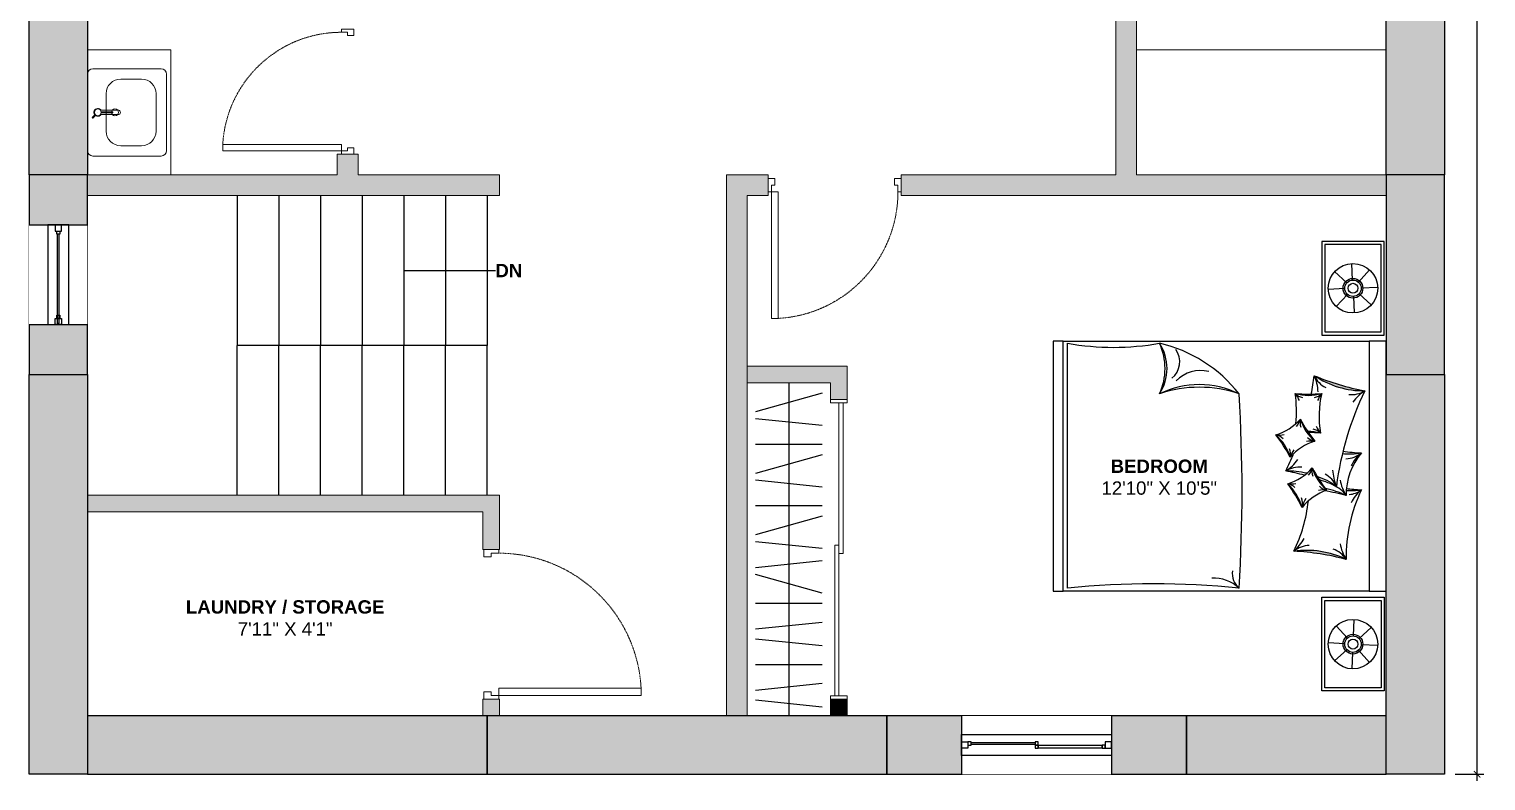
# Model space of a CAD drawing. Header units: inches. Extents: x 0 to 2968, y 0 to 1757.
# Drawn here: x 2618 to 2967.9, y 662.6 to 843.2 of the extents above; entities that cross this region are included whole.
import ezdxf

# ---------------------------------------------------------------- set-up
doc = ezdxf.new("R2010")
doc.units = ezdxf.units.IN
doc.set_wipeout_variables(frame=1)
doc.header["$PDMODE"] = 35
doc.linetypes.add('DASHED', pattern=[0.75, 0.5, -0.25])
for name, color, linetype, lineweight in [('A-DOOR', 6, 'Continuous', 13), ('I-CONST-WALL', 4, 'Continuous', 9), ('I-FURN-FIXTURE', 8, 'Continuous', 5)]:
    doc.layers.add(name, color=color, linetype=linetype, lineweight=lineweight)
for name, color, linetype in [('A-WALL-EXTR', 2, 'Continuous'), ('I-FURN', 8, 'Continuous'), ('I-FURN-DIMS', 7, 'Continuous'), ('I-FURN-ROOMNAME', 7, 'Continuous'), ('I-WINDOW', 4, 'Continuous')]:
    doc.layers.add(name, color=color, linetype=linetype)
doc.styles.add('ANNO BODY TEXT', font='arial.ttf', dxfattribs={"height": 0.05})
doc.styles.add('ANNO TITLE TEXT', font='arialbd.ttf', dxfattribs={"height": 0.05})
doc.dimstyles.new('Anno DIM', dxfattribs={"dimscale": 0, "dimtxt": 0.05, "dimasz": 0.025, "dimexe": 0.025, "dimexo": 0.04, "dimgap": 0, "dimtad": 0, "dimdec": 0, "dimrnd": 0.5, "dimlunit": 4, "dimtxsty": 'ANNO BODY TEXT', "dimblk": 'ARCHTICK', "dimcen": 0, "dimdle": 0.025, "dimadec": 0, "dimazin": 0, "dimtfac": 0.04, "dimtdec": 0, "dimtmove": 1, "dimatfit": 3, "dimfxl": 0.25, "dimarcsym": 0})

# ---------------------------------------------------------------- blocks, each defined once
blk = doc.blocks.new('BATHROOM SINK')
at = {"color": 0, "linetype": 'ByBlock', "transparency": 33554687}
for p, q in [((-10.5, 1.188000000000002), (-10.5, -15.188)), ((-9.188000000000002, 2.5), (9.187999999999999, 2.5)), ((0, 0), (0, 0)), ((1.377425193973068, 1.224315794328902), (0.6491107313549946, 0.4960013319569896)), ((10.5, 1.188000000000002), (10.5, -15.188)), ((-4.5, -1.999999999999996), (4.499999999999996, -1.999999999999996)), ((-8, -5.499999999999996), (-8, -10.5)), ((7.999999999999996, -5.499999999999996), (7.999999999999996, -10.5)), ((-9.188000000000002, -16.5), (9.187999999999999, -16.5)), ((-4.5, -14), (4.499999999999996, -14))]:
    blk.add_line(p, q, dxfattribs=at)
for points in [[(1.377425193897793, 1.224315794404383, 0.4127358078052805), (1.377425193900127, 1.252154644102054), (1.252150370575237, 1.377429467477441, 0.4138725406626072), (1.224311520800224, 1.377429467502061), (0.4959964868717179, 0.649114433573942)], [(-0.4921259841999017, -0.6520537389958747), (-0.4921259842000758, -5.060481850400027, 0.1944234618980334), (-0.4060684357321946, -5.260703513325455, 0.3801892542907976), (0.4086471170640955, -5.257969717739313, 0.1917752886330482), (0.4921259843001664, -5.060481850399997), (0.4921259842999461, -0.6520622865000121)], [(-0.09842519679978068, -0.8109713580011544), (-0.09842519679978068, -3.573342947323263, 0.4142430956138347), (-0.0787401574998512, -3.593029971600004), (0.0787401574998512, -3.593029971600004, 0.414213562373095), (0.09842519689984996, -3.573344932200001), (0.0984251968998251, -0.8109713579889899)]]:
    blk.add_lwpolyline(points, format="xyb", dxfattribs=at)
for centre, radius in [((0, 0), 0.8169223114001158), ((0, -4.124999999999996), 0.843)]:
    blk.add_circle(centre, radius, dxfattribs=at)
for centre, radius, start, end in [((-9.188000000000002, 1.188000000000002), 1.311996, 90, 180), ((0, 0), 0.9448818898000001, 51.57977740167026, 238.6118335406781), ((0, 0), 0.9448818898000001, 301.388166466433, 38.42059151520892), ((9.187999999999999, 1.188000000000002), 1.312, 0, 90), ((-4.5, -5.499999999999996), 3.5, 90, 180), ((4.499999999999996, -5.499999999999996), 3.5, 0, 90), ((-4.5, -10.5), 3.5, 180, 270), ((4.499999999999996, -10.5), 3.5, 270, 0), ((-9.188000000000002, -15.188), 1.312, 180, 270), ((9.187999999999999, -15.188), 1.312001, 270, 0)]:
    blk.add_arc(centre, radius, start, end, dxfattribs=at)
blk = doc.blocks.new("8' Panel")
at = {"transparency": 33554559}
h = blk.add_hatch(color=0, dxfattribs=at)
h.dxf.hatch_style = 1
h.paths.add_polyline_path([(0, 14), (96, 14), (96, 0), (0, 0)])
at = {"color": 0}
blk.add_lwpolyline([(0, 14), (96, 14), (96, 0), (0, 0)], close=True, dxfattribs=at)
blk = doc.blocks.new("6' Panel")
at = {"transparency": 33554559}
h = blk.add_hatch(color=0, dxfattribs=at)
h.dxf.hatch_style = 1
h.paths.add_polyline_path([(0, 14), (72, 14), (72, 0), (0, 0)])
at = {"color": 0}
blk.add_lwpolyline([(0, 14), (72, 14), (72, 0), (0, 0)], close=True, dxfattribs=at)
blk = doc.blocks.new("4' panel")
at = {"transparency": 33554559}
h = blk.add_hatch(color=0, dxfattribs=at)
h.dxf.hatch_style = 1
h.paths.add_polyline_path([(0, 14), (48, 14), (48, 0), (0, 0)])
at = {"color": 0}
blk.add_lwpolyline([(0, 14), (48, 14), (48, 0), (0, 0)], close=True, dxfattribs=at)
blk = doc.blocks.new("2' WINDOW")
at = {"color": 9}
blk.add_wipeout([(0, 14), (24, 14), (24, 1.1368683772161603e-13), (0, 1.1368683772161603e-13)], dxfattribs=at)
at = {"color": 0, "linetype": 'ByBlock'}
for points in [[(0, 14), (0, 2.273736754432321e-13)], [(24, 14), (24, 2.273736754432321e-13)]]:
    blk.add_lwpolyline(points, dxfattribs=at)
for points in [[(0, 9.500000000000227), (24, 9.500000000000227), (24, 4.500000000000227), (0, 4.500000000000227)], [(0, 7.750000000000227), (1.5, 7.750000000000227), (1.5, 6.250000000000227), (0, 6.250000000000227)], [(1.5, 6.625000000000227), (2.25, 6.625000000000227), (2.25, 7.375000000000227), (1.5, 7.375000000000227)], [(2.25, 7.250000000000227), (23.625, 7.250000000000227), (23.625, 6.750000000000227), (2.25, 6.750000000000227)], [(21.75, 6.625000000000227), (22.5, 6.625000000000227), (22.5, 7.375000000000227), (21.75, 7.375000000000227)], [(24, 7.750000000000227), (22.5, 7.750000000000227), (22.5, 6.250000000000227), (24, 6.250000000000227)]]:
    blk.add_lwpolyline(points, close=True, dxfattribs=at)
blk = doc.blocks.new('*U36')
at = {"color": 0}
for points in [[(0, 4), (1.599999999999999, 4), (1.599999999999999, 2.400000000000001), (0.7999999999999994, 2.400000000000001), (0.7999999999999994, 0.8000000000000025), (0, 0.8000000000000025)], [(31.99999999999979, 4), (30.3999999999998, 4), (30.3999999999998, 2.400000000000001), (31.19999999999979, 2.400000000000001), (31.19999999999979, 0.8000000000000025), (31.99999999999979, 0.8000000000000025)], [(0.7999999999999994, 0.8000000000000025), (0.7999999999999994, -29.5999999999998), (2.399999999999998, -29.5999999999998), (2.399999999999998, 0.8000000000000025)]]:
    blk.add_lwpolyline(points, close=True, dxfattribs=at)
at = {"color": 8, "linetype": 'DASHED', "lineweight": 9, "ltscale": 0.1}
blk.add_arc((0.7210262037896877, 0.8327120174619287), 30.47899135053764, 273.1578089322461, 359.9385064657131, dxfattribs=at)
blk = doc.blocks.new('BED')
at = {"layer": 'I-FURN', "transparency": 33554687}
h = blk.add_hatch(color=256, dxfattribs=at)
edge = h.paths.add_edge_path()
edge.add_ellipse((-40.13340545339418, -5.179312144535743), major_axis=(15.58408863954086, 15.58408863954083), ratio=0.9999999999998601, start_angle=281.63393075534776, end_angle=315.0978341324132, ccw=False)
edge.add_ellipse((-79.48608896645567, 6.57775249017277), major_axis=(-44.19450264213356, 44.19450264213366), ratio=0.9999999999997735, start_angle=202.5392429386608, end_angle=214.1925219491154)
h = blk.add_hatch(color=256, dxfattribs=at)
edge = h.paths.add_edge_path()
edge.add_ellipse((82.8400841603002, -25.50388626169206), major_axis=(-44.19450264210435, 44.19450264210443), ratio=0.9999999999993399, start_angle=30.31826891564059, end_angle=41.97154792606656)
edge.add_ellipse((42.2581928801668, -19.18151577026492), major_axis=(-15.5840886395407, 15.58408863954074), ratio=0.9999999999999475, start_angle=19.412956732346686, end_angle=52.87686010932521, ccw=False)
for p, q in [((-42.84299019888749, -6.031982867865736), (-43.02951411451068, -2.076378131354431)), ((42.84299019889113, -6.03198286785846), (43.02951411451431, -2.076378131347155)), ((-44.21419187031279, -6.67721393247848), (-47.14311912878475, -4.012071325185389)), ((-41.41715693743026, -6.545321606889047), (-38.75201433013717, -3.616394348417089)), ((41.4171569374339, -6.545321606881771), (38.75201433014081, -3.616394348409813)), ((44.21419187031643, -6.677213932471204), (47.14311912878838, -4.012071325178113)), ((-44.72753060933428, -8.10304719393389), (-48.68313534584922, -8.289571109555254)), ((-44.08229954472336, -9.474248865361005), (-46.74744215201645, -12.40317612383296)), ((-42.65646628326795, -9.987587604380678), (-42.46994236764658, -13.94319234089562)), ((-41.28526461184083, -9.342356539771572), (-38.35633735336887, -12.00749914706466)), ((-40.77192587282116, -7.916523278312525), (-36.81632113630803, -7.72999936269116)), ((40.7719258728248, -7.916523278308887), (36.81632113630985, -7.729999362687522)), ((41.28526461184447, -9.342356539764296), (38.35633735337251, -12.00749914705739)), ((42.6564662832734, -9.98758760437704), (42.4699423676484, -13.94319234088834)), ((44.08229954472699, -9.47424886535373), (46.74744215202008, -12.40317612382569)), ((44.72753060933974, -8.103047193926614), (48.68313534585286, -8.289571109547978)), ((29.30252457301015, -76.56771596757471), (-29.53781469260809, -76.56771607310475))]:
    blk.add_line(p, q, dxfattribs=at)
for points in [[(30.00000000000034, 9.094947017729282e-13), (-29.99999999999977, 1.364242052659392e-12), (-29.99999999999977, -4.126984126980915), (30.00000000000034, -4.12698412698137)], [(-31.49945648216067, -0.509785236112748), (-53.99999999999966, -0.509785236112748), (-53.99999999999966, -15.50978523611275), (-31.49945648216067, -15.50978523611275)], [(-32.24945648216067, -1.259785236112748), (-53.24999999999966, -1.259785236112748), (-53.24999999999966, -14.75978523611275), (-32.24945648216067, -14.75978523611275)], [(31.49945648216124, -0.5097852361132027), (54.00000000000045, -0.5097852361132027), (54.00000000000045, -15.5097852361132), (31.49945648216124, -15.5097852361132)], [(32.24945648216124, -1.259785236113203), (53.25000000000045, -1.259785236113203), (53.25000000000045, -14.7597852361132), (32.24945648216124, -14.7597852361132)], [(30.00000000000057, -77.58850157534334), (-29.99999999999943, -77.58850157533561), (-29.99999999999977, -4.126984126980915), (30.00000000000034, -4.12698412698137)], [(30.00000000000057, -77.58850157534334), (-29.99999999999943, -77.58850157533561), (-29.99999999999943, -79.99999999999818), (30.00000000000057, -79.99999999999864)]]:
    blk.add_lwpolyline(points, close=True, dxfattribs=at)
for centre, radius in [((-42.74972824107681, -8.009785236125026), 5.940000000497924), ((42.74972824108045, -8.00978523611775), 5.940000000497934), ((-42.74972824107681, -8.009785236125026), 2.37600000019917), ((-42.74972824107681, -8.009785236125026), 1.980000000165975), ((-42.74972824107681, -8.009785236125026), 1.188000000099585), ((42.74972824108045, -8.00978523611775), 2.376000000199173), ((42.74972824108045, -8.00978523611775), 1.980000000165978), ((42.74972824108045, -8.00978523611775), 1.188000000099587)]:
    blk.add_circle(centre, radius, dxfattribs=at)
for centre, radius, start, end in [((-79.48608896645567, 6.577752490158218), 62.50046501884082, 337.5392429675062, 349.1925219301149), ((-40.13340545339418, -5.179312144535743), 22.03922951125872, 326.6339307816924, 0.09783412808068302), ((14.29732386618025, 61.58127291774917), 74.16983031942473, 244.1051374163238, 262.6266274648001), ((-9.496600725120175, 0.2813959061982132), 10.16506761753974, 212.242321466755, 234.7327240634353), ((-23.50899874913705, -8.395362257053876), 6.317151978906221, 354.506931220937, 31.00115229156921), ((-65.5893967356966, -2.686405764818574), 62.50046501884082, 352.8723856237003, 356.9715479605134), ((-8.100783944158707, -9.945069122257792), 6.317151978906221, 2.285957195940157, 38.78017823902326), ((-25.00750545553421, -9.00877625624571), 22.03922951125872, 355.9241832641608, 7.876860115832518), ((6.923956555081986, 6.052799551770931), 15.7163777343684, 230.0100781594712, 270.4110818738097), ((4.608240109839699, 0.5484592739167056), 10.16506761753974, 220.02134745206, 242.5117500576237), ((-56.74194596098062, -2.686405764818574), 62.50046501884082, 353.5972692344646, 356.9715479605134), ((22.05120906756247, 28.66581657881807), 38.33040339653333, 244.7013599602726, 270.4919954027366), ((1.731579927553298, -9.153739509339175), 5.053721583124976, 2.285957195940157, 38.78017823902326), ((-16.16005468084734, -9.00877625624571), 22.03922951125872, 358.300895687622, 7.876860115832518), ((13.45569088454113, 0.5484592739167056), 10.16506761753974, 220.02134745206, 242.5117500576237), ((1.6097178230998, -1.068042130565118), 10.16506761753974, 279.7780667895824, 302.2684693717773), ((10.52427233854576, -14.93037051991178), 6.317151978906221, 123.5096386267922, 160.0038596369334), ((26.91456338705063, -19.18151577025037), 22.03922951125872, 154.4129567395365, 168.0486538025515), ((67.49645466716936, -25.50388626166296), 62.50046501884082, 165.3182689327398, 170.1576576033741), ((16.95334731620142, -1.068042130565118), 10.16506761753974, 279.7780667895824, 302.2684693717773), ((25.86790183164737, -14.93037051991178), 6.317151978906221, 123.5096386267922, 160.0038596369334), ((42.2581928801668, -19.18151577025037), 22.03922951125872, 154.4129567395365, 187.8768601158325), ((82.8400841603002, -25.50388626166296), 62.50046501884082, 165.3182689327398, 176.9715479605135), ((0.5650791867523139, -2.724646134584873), 10.16506761753974, 271.9990408009585, 294.4894434119159), ((7.521290979130185, -17.66601648949199), 6.317151978906221, 115.7306126241778, 152.2248337046104), ((23.18534486324677, -24.09651355502046), 22.03922951125872, 146.6339307816924, 160.1771595901036), ((62.53802837629371, -35.8535781896926), 62.50046501884082, 157.5392429675062, 161.60550070761), ((-24.46935156927759, -11.60980921006421), 6.317151978906221, 295.7306126241778, 332.2248337046104), ((-17.51313977583743, -26.55117956529921), 10.16506761753974, 91.99904080095843, 114.489443411916), ((-31.24538445631265, -90.85709861731357), 74.16983031942473, 79.17424012284803, 82.62662746480014), ((-48.55739803216386, -18.68842713378262), 31.25023250942041, 354.1733605243788, 5.826639475621183), ((-28.02168360278267, -18.68842713378262), 11.01961475562936, 343.2680482935895, 16.73195170641054), ((-14.12590964828235, -11.68730220280713), 5.082533808769868, 228.876439015135, 251.3668416504409), ((-19.59701536144678, -17.84971730787083), 3.15857598945311, 11.14104877428638, 47.63526982051552), ((-11.93790888917249, 7.712010399839983), 23.87731924453131, 256.6069347148807, 279.7033356534133), ((-25.56402538665827, 7.195786140962355), 31.25023250942041, 297.0966054268173, 308.7498844551293), ((-14.40255574317382, -10.04188082773044), 11.01961475562936, 286.1912932477329, 319.6551966384683), ((-11.25617056284648, -11.99507458926973), 5.082533808769868, 288.6331583495591, 311.1235609848649), ((-5.785064850249569, -18.15748969433389), 3.15857598945311, 132.3647301794845, 168.8589512257136), ((2.639603391071773, -18.99619952022385), 11.01961475562936, 163.2680482935895, 179.5280806176435), ((23.17531782048206, -18.99619952022385), 31.25023250942041, 174.1733605243788, 179.459318573744), ((-9.119609300425168, -16.65769113575379), 3.15857598945311, 314.0642937237366, 350.5585147739947), ((-0.973253340285396, -17.90076885755025), 5.082533808769868, 171.7996839924949, 194.290086579433), ((6.488032239475046, -13.28487082182164), 13.08380323838914, 197.300731885757, 228.5457579871332), ((-13.83739369628859, 10.04619940877501), 31.25023250942041, 297.0966054268173, 308.7498844551293), ((-2.67592405284779, -7.191467559902776), 11.01961475562936, 286.1912932477329, 319.6551966384683), ((2.607022389900862, -13.80727786792613), 3.15857598945311, 314.0642937237366, 350.5585147739947), ((10.75337835005519, -15.05035558970758), 5.082533808769868, 171.7996839924949, 194.290086579433), ((18.72723211524169, -9.53606954406041), 13.85831012812964, 200.2180295282298, 230.5721066988012), ((-19.59701536144678, -19.52713695965804), 3.15857598945311, 312.3647301794845, 348.8589512257136), ((-14.12590964828235, -25.6895520647513), 5.082533808769868, 108.6331583495591, 131.1235609848649), ((-10.52763439851662, -17.56939394439405), 3.15857598945311, 255.2879751359212, 291.7821961739907), ((-19.99155100059545, -30.43052429355066), 13.08380323838914, 17.30073188575705, 48.54575798713328), ((-12.72673388084479, -25.51120224721581), 5.082533808769868, 51.55640329502378, 74.04680590809828), ((6.560938158989643, -20.88046344250233), 6.317151978906221, 174.506931220937, 211.0011522915692), ((1.198997291809405, -14.71898067656639), 3.15857598945311, 255.2879751359212, 291.7821961739907), ((-8.26491931026942, -27.58011102569344), 13.08380323838914, 17.30073188575705, 48.54575798713328), ((-1.000102190504208, -22.66078897938769), 5.082533808769868, 51.55640329502378, 74.04680590809828), ((23.18534486324677, -24.09651355502046), 22.03922951125872, 166.9490291641304, 180.0978341280807), ((62.53802837629371, -35.8535781896926), 62.50046501884082, 165.004368342141, 169.1925219301149), ((24.81943922664539, -51.28534808976019), 34.43255801509228, 115.6293303264636, 126.7306041362188), ((13.11009963482536, -31.93566536198978), 12.12087208699685, 105.2314041699549, 137.1285303148105), ((8.973664171761243, -24.56348686417823), 4.426517426633798, 77.57967366765597, 108.3696246791492), ((11.53166473865019, -13.48407683221649), 6.944724643454832, 237.3976725374356, 256.6295816687488), ((4.52646272949687, -54.73260538696104), 36.20873892111788, 63.951439646957, 83.93041457906844), ((12.64244731585529, -28.73875130058059), 10.16506761753974, 40.02134745206006, 62.51175005762365), ((25.35147136879129, -18.24522290423101), 6.317151978906221, 182.2859571959402, 218.7801782390233), ((-13.35282304168459, -51.73958583202239), 30.16081448590489, 84.01519655289943, 97.84314601574884), ((12.06050662553798, -50.9111812563051), 31.25023250942041, 117.0966054268173, 128.7498844551294), ((0.8990369820388651, -33.67351428762686), 11.01961475562936, 106.1912932477329, 139.6551966384683), ((-2.975884362574675, -26.14600117096325), 3.15857598945311, 75.28797513592127, 111.7821961739907), ((-0.7767848799700232, -18.20419286862216), 5.082533808769868, 231.5564032950238, 254.0468059080983), ((-31.24538445631265, -90.85709861731357), 74.16983031942473, 64.1051374163238, 67.63867184205104), ((-7.451459863964942, -29.55722160606001), 10.16506761753974, 32.24232146675506, 54.7327240634353), ((-0.8036337302033871, -22.9642129904596), 5.082533808769868, 351.7996839924949, 14.29008657943298), ((7.342722229659898, -24.20729071178994), 3.15857598945311, 134.0642937237366, 170.5585147739947), ((-12.53026542052942, -25.81462625830227), 5.082533808769868, 351.7996839924949, 14.29008657943298), ((-4.383909460709788, -27.0577039796035), 3.15857598945311, 134.0642937237366, 170.5585147739947), ((5.964064367859237, -411.182269407645), 376.5418162922257, 86.44646922421903, 93.55353079057583), ((3.474101079846605, -62.06178744445697), 33.87342975265533, 127.9869748437238, 167.0501721512429), ((1.936634840734996, -44.91762432006271), 21.54482815320035, 153.6783093618448, 206.3216906381552), ((10.47614018191257, -44.91762432006271), 29.44343855979626, 161.0671664828343, 198.9328335171657), ((25.82939820222964, -32.51127248686225), 4.49478135502051, 261.0708330919693, 320.5971467921632), ((35.81597754842403, -41.5063476278292), 8.952560559357284, 136.6815567684954, 182.5313597915342), ((230.7615168969025, -55.96606818865121), 202.509637991314, 174.1611023577892, 185.8388976422108), ((-14.95230106059148, -44.62510768422226), 8.02980569546747, 165.8230938933009, 226.379597077757), ((-25.09939255187021, -54.74580688857441), 5.117521007405927, 39.21859843020932, 124.8103884606712), ((-23.45610536289996, -63.83484160625721), 11.16565865548822, 56.99721129923215, 123.0027887007679), ((-23.45610536289985, -67.74124003273664), 14.59763732330932, 65.37844301681548, 114.6215569831845), ((-90.91803097730622, -65.51927218630453), 62.36665025055149, 349.7960217976261, 10.2039782023739)]:
    blk.add_arc(centre, radius, start, end, dxfattribs=at)
blk = doc.blocks.new("4' WINDOW")
at = {"color": 9}
blk.add_wipeout([(6, 13.999999999999886), (41.99999999999999, 13.999999999999886), (41.99999999999999, 0), (6, 0)], dxfattribs=at)
at = {"color": 0, "linetype": 'ByBlock'}
for points in [[(6, 13.99999999999989), (6, 0)], [(42, 13.99999999999989), (42, 0)]]:
    blk.add_lwpolyline(points, dxfattribs=at)
for points in [[(6, 9.5), (42, 9.5), (42, 4.5), (6, 4.5)], [(6, 7.75), (7.5, 7.75), (7.5, 6.25), (6, 6.25)], [(7.5, 7), (8.25, 7), (8.25, 7.75), (7.5, 7.75)], [(8.25, 7.625), (23.625, 7.625), (23.625, 7.125), (8.25, 7.125)], [(23.625, 7), (24.375, 7), (24.375, 7.75), (23.625, 7.75)], [(23.625, 6.25), (24.375, 6.25), (24.375, 7), (23.625, 7)], [(39.75, 6.25), (40.5, 6.25), (40.5, 7), (39.75, 7)], [(42, 7.75), (40.5, 7.75), (40.5, 6.25), (42, 6.25)], [(39.75, 6.875), (24.375, 6.875), (24.375, 6.375), (39.75, 6.375)]]:
    blk.add_lwpolyline(points, close=True, dxfattribs=at)
blk = doc.blocks.new('*U40')
at = {"color": 0}
for points in [[(0, 4), (1.799999999999998, 4), (1.799999999999998, 2.200000000000001), (0.8999999999999992, 2.200000000000001), (0.8999999999999992, 0.4000000000000028), (0, 0.4000000000000028)], [(35.99999999999977, 4), (34.19999999999977, 4), (34.19999999999977, 2.200000000000001), (35.09999999999977, 2.200000000000001), (35.09999999999977, 0.4000000000000028), (35.99999999999977, 0.4000000000000028)], [(0.8999999999999992, 0.4000000000000028), (0.8999999999999992, -33.79999999999977), (2.699999999999998, -33.79999999999977), (2.699999999999998, 0.4000000000000028)]]:
    blk.add_lwpolyline(points, close=True, dxfattribs=at)
at = {"color": 8, "linetype": 'DASHED', "lineweight": 9, "ltscale": 0.1}
blk.add_arc((0.8111544792633987, 0.4368010196446698), 34.28886526935485, 273.1578089322461, 359.9385064657131, dxfattribs=at)
blk = doc.blocks.new('*U41')
at = {"color": 0}
for points in [[(-29.99999999999981, 4), (-28.49999999999981, 4), (-28.49999999999981, 2.500000000000001), (-29.24999999999981, 2.500000000000001), (-29.24999999999981, 1.000000000000002), (-29.99999999999981, 1.000000000000002)], [(0, 4), (-1.499999999999999, 4), (-1.499999999999999, 2.500000000000001), (-0.7499999999999994, 2.500000000000001), (-0.7499999999999994, 1.000000000000002), (0, 1.000000000000002)], [(-0.7499999999999994, 1.000000000000002), (-0.7499999999999994, -27.4999999999998), (-2.249999999999998, -27.4999999999998), (-2.249999999999998, 1.000000000000002)]]:
    blk.add_lwpolyline(points, close=True, dxfattribs=at)
at = {"color": 8, "linetype": 'DASHED', "lineweight": 9, "ltscale": 0.1}
blk.add_arc((-0.6759620660528323, 1.030667516370558), 28.57405439112904, 180.0614935342869, 266.8421910677539, dxfattribs=at)
blk = doc.blocks.new('_ArchTick')
at = {"color": 0, "linetype": 'ByBlock', "const_width": 0.15}
blk.add_lwpolyline([(-0.5, -0.5), (0.5, 0.5)], dxfattribs=at)
blk = doc.blocks.new('*D138')
at = {"layer": 'Defpoints', "color": 0, "transparency": 16777216}
for p in [(2958.00151414883, 1048.204420338644), (2958.00151414883, 664.2044203386433), (2965.81869693267, 664.2044203386433)]:
    blk.add_point(p, dxfattribs=at)
at = {"layer": 'I-FURN-DIMS', "color": 0, "lineweight": -2, "transparency": 16777216}
for p, q in [((2965.81869693267, 1049.804420338643), (2965.81869693267, 858.9187450316858)), ((2960.56151414883, 1048.204420338644), (2967.41869693267, 1048.204420338644)), ((2965.81869693267, 662.6044203386433), (2965.81869693267, 853.4900956456013)), ((2960.56151414883, 664.2044203386433), (2967.41869693267, 664.2044203386433))]:
    blk.add_line(p, q, dxfattribs=at)
at = {"layer": 'I-FURN-DIMS', "color": 0, "lineweight": -2, "transparency": 16777216, "xscale": 1.6, "yscale": 1.6, "zscale": 1.6}
for p, rotation in [((2965.81869693267, 1048.204420338644), 90), ((2965.81869693267, 664.2044203386433), 270)]:
    blk.add_blockref('_ArchTick', p, dxfattribs=dict(at, rotation=rotation))
at = {"layer": 'I-FURN-DIMS', "color": 0, "transparency": 16777216, "insert": (2965.81869693267, 856.2044203386424), "char_height": 3.2, "attachment_point": 5, "rotation": 90, "style": 'ANNO BODY TEXT'}
blk.add_mtext("32'", dxfattribs=at)

msp = doc.modelspace()

# ---------------------------------------------------------------- hatches: boundary and pattern name
at = {"layer": 'A-WALL-EXTR'}
h = msp.add_hatch(color=8, dxfattribs=at)
h.dxf.hatch_style = 1
h.paths.add_polyline_path([(2814.501514148829, 762.2044203386436), (2790.501514148829, 762.2044203386436), (2790.501514148829, 758.2044203386436), (2810.501514148829, 758.2044203386436), (2810.501514148829, 754.2044203386436), (2814.501514148829, 754.2044203386436)])
h = msp.add_hatch(color=8, dxfattribs=at)
h.dxf.hatch_style = 1
h.paths.add_polyline_path([(2814.501514148829, 678.2044203386436), (2810.501514148829, 678.2044203386436), (2810.501514148829, 682.2044203386436), (2814.501514148829, 682.2044203386436)])
at = {"layer": 'I-CONST-WALL'}
h = msp.add_hatch(color=8, dxfattribs=at)
h.dxf.hatch_style = 1
h.paths.add_polyline_path([(2884.001514148829, 808.2044203386425), (2884.001514148829, 899.2044203386447), (2889.001514148829, 899.2044203386447), (2889.001514148829, 904.2044203386447), (2827.501514148829, 904.2044203386447), (2827.501514148829, 899.2044203386447), (2879.001514148829, 899.2044203386447), (2879.001514148829, 808.2044203386425), (2827.501514148829, 808.2044203386425), (2827.501514148829, 803.2044203386425), (2944.001514148829, 803.2044203386425), (2944.001514148829, 808.2044203386425)])
h = msp.add_hatch(color=8, dxfattribs=at)
h.dxf.hatch_style = 1
h.paths.add_polyline_path([(2632.00151414883, 803.2044203386433), (2731.00151414883, 803.2044203386424), (2731.00151414883, 808.2044203386424), (2697.001514148829, 808.2044203386428), (2697.001514148829, 813.2044203386428), (2692.00151414883, 813.2044203386428), (2692.00151414883, 808.2044203386429), (2632.00151414883, 808.2044203386433)])
h = msp.add_hatch(color=8, dxfattribs=at)
h.dxf.hatch_style = 1
h.paths.add_polyline_path([(2790.501514148829, 678.2044203386436), (2785.501514148829, 678.2044203386436), (2785.501514148829, 808.2044203386436), (2795.501514148829, 808.2044203386424), (2795.501514148829, 803.2044203386424), (2790.501514148829, 803.2044203386424)])
h = msp.add_hatch(color=8, dxfattribs=at)
h.dxf.hatch_style = 1
h.paths.add_polyline_path([(2632.00151414883, 727.2044203386433), (2727.00151414883, 727.2044203386424), (2727.00151414883, 718.2044203386436), (2731.00151414883, 718.2044203386436), (2731.00151414883, 731.2044203386424), (2632.00151414883, 731.2044203386433)])
h.paths.add_polyline_path([(2727.00151414883, 678.2044203386436), (2731.00151414883, 678.2044203386436), (2731.00151414883, 682.2044203386436), (2727.00151414883, 682.2044203386436)])

# ---------------------------------------------------------------- linework, layer by layer
at = {"color": 2}
for points in [[(2668.00151414883, 803.2044203386433), (2668.00151414883, 767.2044203386433)], [(2678.00151414883, 803.2044203386433), (2678.00151414883, 767.2044203386433)], [(2688.00151414883, 803.2044203386433), (2688.00151414883, 767.2044203386433)], [(2698.00151414883, 803.2044203386433), (2698.00151414883, 767.2044203386433)], [(2708.00151414883, 803.2044203386433), (2708.00151414883, 767.2044203386433)], [(2718.00151414883, 803.2044203386433), (2718.00151414883, 767.2044203386433)], [(2728.00151414883, 803.2044203386433), (2728.00151414883, 767.2044203386433)], [(2668.00151414883, 731.2044203386433), (2668.00151414883, 767.2044203386433)], [(2728.00151414883, 767.2044203386433), (2668.00151414883, 767.2044203386433)], [(2678.00151414883, 731.2044203386433), (2678.00151414883, 767.2044203386433)], [(2688.00151414883, 731.2044203386433), (2688.00151414883, 767.2044203386433)], [(2698.00151414883, 731.2044203386433), (2698.00151414883, 767.2044203386433)], [(2708.00151414883, 731.2044203386433), (2708.00151414883, 767.2044203386433)], [(2718.00151414883, 731.2044203386433), (2718.00151414883, 767.2044203386433)], [(2728.00151414883, 731.2044203386433), (2728.00151414883, 767.2044203386433)]]:
    msp.add_lwpolyline(points, dxfattribs=at)
at = {"layer": 'A-DOOR'}
for points in [[(2814.501514148831, 753.4044203386434), (2814.501514148831, 754.2044203386436), (2810.501514148831, 754.2044203386436), (2810.501514148831, 753.4044203386434)], [(2813.501514148831, 753.4044203386434), (2812.501514148831, 753.4044203386434), (2812.501514148829, 717.2044203386433), (2813.501514148829, 717.2044203386433)], [(2812.501514148829, 719.2044203386433), (2811.501514148829, 719.2044203386433), (2811.501514148826, 683.0044203386433), (2812.501514148826, 683.0044203386433)], [(2814.501514148829, 682.2044203386436), (2814.501514148829, 683.0044203386437), (2810.501514148829, 683.0044203386433), (2810.501514148829, 682.2044203386431)]]:
    msp.add_lwpolyline(points, close=True, dxfattribs=at)
at = {"layer": 'I-CONST-WALL'}
for points in [[(2884.001514148829, 808.2044203386425), (2884.001514148829, 899.2044203386447), (2889.001514148829, 899.2044203386447), (2889.001514148829, 904.2044203386447), (2827.501514148829, 904.2044203386447), (2827.501514148829, 899.2044203386447), (2879.001514148829, 899.2044203386447), (2879.001514148829, 808.2044203386425), (2827.501514148829, 808.2044203386425), (2827.501514148829, 803.2044203386425), (2944.001514148829, 803.2044203386425), (2944.001514148829, 808.2044203386425)], [(2632.00151414883, 803.2044203386433), (2731.00151414883, 803.2044203386424), (2731.00151414883, 808.2044203386424), (2697.001514148829, 808.2044203386428), (2697.001514148829, 813.2044203386428), (2692.00151414883, 813.2044203386428), (2692.00151414883, 808.2044203386429), (2632.00151414883, 808.2044203386433)], [(2790.501514148829, 678.2044203386436), (2785.501514148829, 678.2044203386436), (2785.501514148829, 808.2044203386436), (2795.501514148829, 808.2044203386424), (2795.501514148829, 803.2044203386424), (2790.501514148829, 803.2044203386424)], [(2814.501514148829, 762.2044203386436), (2790.501514148829, 762.2044203386436), (2790.501514148829, 758.2044203386436), (2810.501514148829, 758.2044203386436), (2810.501514148829, 754.2044203386436), (2814.501514148829, 754.2044203386436)], [(2632.00151414883, 727.2044203386433), (2727.00151414883, 727.2044203386424), (2727.00151414883, 718.2044203386436), (2731.00151414883, 718.2044203386436), (2731.00151414883, 731.2044203386424), (2632.00151414883, 731.2044203386433)], [(2727.00151414883, 678.2044203386436), (2731.00151414883, 678.2044203386436), (2731.00151414883, 682.2044203386436), (2727.00151414883, 682.2044203386436)], [(2814.501514148829, 678.2044203386436), (2810.501514148829, 678.2044203386436), (2810.501514148829, 682.2044203386436), (2814.501514148829, 682.2044203386436)]]:
    msp.add_lwpolyline(points, close=True, dxfattribs=at)
at = {"layer": 'I-FURN', "transparency": 33554687}
for points in [[(2800.501514148829, 758.2044203386436), (2800.501514148831, 678.2044203386438)], [(2808.501514148831, 755.7392894538298), (2792.501514148831, 751.2459326175974)], [(2808.501514148831, 747.9544331720197), (2792.501514148831, 749.6071702935517)], [(2808.501514148831, 743.4265798151478), (2792.501514148831, 743.4265798151478)], [(2808.501514148831, 740.961448930334), (2792.501514148831, 736.4680920941025)], [(2808.501514148831, 733.1765926485245), (2792.501514148831, 734.8293297700568)], [(2808.501514148831, 728.648739291652), (2792.501514148831, 728.648739291652)], [(2808.501514148831, 726.1836084068391), (2792.501514148831, 721.6902515706067)], [(2808.501514148831, 718.3987521250297), (2792.501514148831, 720.051489246561)], [(2808.501514148831, 715.454303609635), (2792.501514148831, 713.8015664881038)], [(2808.501514148831, 707.6694473278255), (2792.501514148831, 712.1628041640579)], [(2808.501514148831, 705.2043164430129), (2792.501514148831, 705.2043164430129)], [(2808.501514148831, 700.6764630861401), (2792.501514148831, 699.023725964608)], [(2808.501514148831, 695.023725964608), (2792.501514148831, 696.6764630861401)], [(2808.501514148831, 690.4958726077352), (2792.501514148831, 690.4958726077352)], [(2808.501514148831, 685.9680192508624), (2792.501514148831, 684.3152821293304)], [(2808.501514148831, 680.3152821293304), (2792.501514148831, 681.9680192508624)]]:
    msp.add_lwpolyline(points, dxfattribs=at)
at = {"layer": 'I-FURN-FIXTURE'}
for points in [[(2632.001514148832, 808.2044203386437), (2652.001514148832, 808.2044203386437), (2652.001514148832, 838.2044203386437), (2632.001514148832, 838.2044203386437)], [(2944.001514148829, 838.2044203386425), (2884.001514148829, 838.2044203386425), (2884.001514148829, 808.2044203386425), (2944.001514148829, 808.2044203386425)]]:
    msp.add_lwpolyline(points, close=True, dxfattribs=at)

# ---------------------------------------------------------------- block references
at = {"layer": 'A-DOOR'}
for name, p, rotation in [('*U41', (2692.001514148829, 813.2044203386428), 270), ('*U40', (2731.20151414883, 682.2044203386436), 90)]:
    msp.add_blockref(name, p, dxfattribs=dict(at, rotation=rotation))
msp.add_blockref('*U36', (2795.501514148829, 803.3044203386423), dxfattribs=at)
at = {"layer": 'A-WALL-EXTR', "color": 177, "true_color": 0x293189, "rotation": 270}
for p in [(2618.001514148829, 904.2044203386433), (2944.001514148829, 904.2044203386433), (2618.001514148829, 760.2044203386433), (2944.001514148829, 760.2044203386431)]:
    msp.add_blockref("8' Panel", p, dxfattribs=at)
at = {"layer": 'A-WALL-EXTR', "color": 32, "true_color": 0xcd6928, "xscale": -1}
for p, rotation in [((2618.001514148829, 760.2044203386433), 270), ((2944.001514148829, 760.2044203386433), 270), ((2896.001514148829, 678.2044203386433), 180)]:
    msp.add_blockref("4' panel", p, dxfattribs=dict(at, rotation=rotation))
at = {"layer": 'A-WALL-EXTR', "color": 177, "true_color": 0x293189, "xscale": -1}
for p in [(2728.001514148829, 664.2044203386436), (2824.001514148829, 664.2044203386436)]:
    msp.add_blockref("8' Panel", p, dxfattribs=at)
at = {"layer": 'A-WALL-EXTR', "color": 219, "true_color": 0x642165, "xscale": -1}
msp.add_blockref("6' Panel", (2896.001514148829, 664.2044203386436), dxfattribs=at)
at = {"layer": 'I-FURN', "lineweight": 5, "transparency": 33554636, "rotation": 270}
msp.add_blockref('BED', (2944.001514148829, 738.2044203386426), dxfattribs=at)
at = {"layer": 'I-FURN-FIXTURE', "xscale": -1, "rotation": 90}
msp.add_blockref('BATHROOM SINK', (2634.501514148832, 823.2044203386437), dxfattribs=at)

# ---------------------------------------------------------------- texts
at = {"layer": 'I-FURN-ROOMNAME', "char_height": 3.2}
for s, insert, width, attachment_point, style in [('DN', (2730.00151414883, 785.2044203386433), 6.036911323328788, 4, 'ANNO TITLE TEXT'), ('BEDROOM', (2889.458731578135, 736.550636083688), 23.06064938608458, 8, 'ANNO TITLE TEXT'), ('12\'10" X 10\'5"', (2889.458731578135, 734.550636083688), 30.05873942701228, 2, 'ANNO BODY TEXT'), ('LAUNDRY / STORAGE', (2679.50151414883, 702.704420338643), 47.49502864938609, 8, 'ANNO TITLE TEXT'), ('7\'11" X 4\'1"', (2679.50151414883, 700.704420338643), 30.05873942701228, 2, 'ANNO BODY TEXT')]:
    msp.add_mtext(s, dxfattribs=dict(at, insert=insert, width=width, attachment_point=attachment_point, style=style))

# ---------------------------------------------------------------- dimensions: what is measured, and where the dimension line sits
at = {"layer": 'I-FURN-DIMS'}
dim = msp.add_linear_dim(base=(2965.81869693267, 664.2044203386433), p1=(2958.001514148829, 1048.204420338643), p2=(2958.001514148829, 664.2044203386431), angle=90, dimstyle='Anno DIM', override={"dimscale": 0, "dimtix": 0, "dimtofl": 1, "dimtmove": 1, "dimatfit": 3}, dxfattribs=at)
dim.commit()
dim.dimension.update_dxf_attribs({"geometry": '*D138', "text_midpoint": (2965.81869693267, 856.2044203386424)})

# ---------------------------------------------------------------- leaders
msp.add_leader([(2708.00151414883, 785.2044203386433), (2730.00151414883, 785.2044203386433)], dimstyle='Anno DIM', override={"dimscale": 0, "dimasz": 0.05, "dimgap": 0, "dimtad": 0}, dxfattribs=at)

# ---------------------------------------------------------------- next in the draw order: block references
at = {"layer": 'I-WINDOW', "xscale": -1, "rotation": 90}
msp.add_blockref("2' WINDOW", (2632.001514148829, 796.2044203386433), dxfattribs=at)
at = {"layer": 'I-WINDOW'}
msp.add_blockref("4' WINDOW", (2836.001514148829, 664.2044203386436), dxfattribs=at)

doc.saveas('drawing.dxf')
